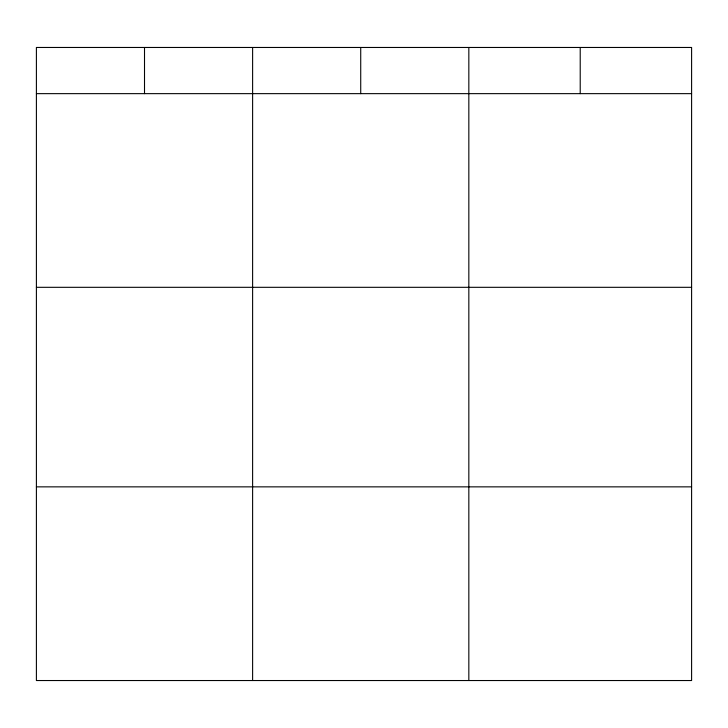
<?xml version="1.0" encoding="UTF-8"?>
<svg xmlns="http://www.w3.org/2000/svg" width="728" height="728" viewBox="0 0 728 728"><rect width="100%" height="100%" fill="white"/><g stroke="black" fill="none" stroke-linecap="round" stroke-linejoin="round"><path stroke-width="1.09" d="M691.6 287.314L691.6 47.466L36.4 47.466L36.4 680.534L691.6 680.534L691.6 287.314L36.4 287.314M36.4 93.648L691.6 93.648M36.4 486.859L691.6 486.859M580.216 47.466L580.216 93.648M468.832 47.466L468.832 680.534M360.724 47.466L360.724 93.648M252.616 47.466L252.616 680.534M144.508 47.466L144.508 93.648"/></g></svg>
